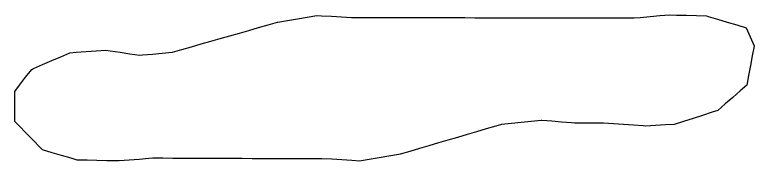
# Model space of a CAD drawing. Header units: millimetres. Extents: x 0 to 2762, y 6 to 2482.
# Drawn here: x 1888 to 1962.3, y 800.4 to 815.1 of the extents above; entities that cross this region are included whole.
import ezdxf

# ---------------------------------------------------------------- set-up
doc = ezdxf.new("R2010")
doc.units = ezdxf.units.MM
doc.layers.add('ALL_HOLES', color=1, linetype='Continuous')
doc.layers.add('OUTLINE_ISLAND_01_HOLE_27', color=1, linetype='Continuous')

msp = doc.modelspace()

# ---------------------------------------------------------------- linework, layer by layer
at = {"layer": 'ALL_HOLES'}
msp.add_lwpolyline([(1887.9651, 804.4008), (1887.9651, 805.4008), (1887.9651, 806.4008), (1887.9651, 807.4008), (1888.4537, 808.0451), (1889.058, 808.8418), (1889.6624, 809.6386), (1889.8415, 809.7164), (1890.7587, 810.1149), (1891.6758, 810.5134), (1892.593, 810.9119), (1893.5102, 811.3104), (1894.1444, 811.3577), (1895.1417, 811.4321), (1896.1389, 811.5064), (1897.1361, 811.5808), (1897.5585, 811.5159), (1898.5469, 811.3642), (1899.5353, 811.2124), (1900.5238, 811.0607), (1900.8034, 811.0867), (1901.7991, 811.1795), (1902.7948, 811.2722), (1903.7905, 811.365), (1903.8138, 811.3716), (1904.7758, 811.6449), (1905.7377, 811.9181), (1906.6997, 812.1914), (1907.6616, 812.4646), (1908.6236, 812.7379), (1909.5855, 813.0111), (1910.5474, 813.2843), (1911.5094, 813.5576), (1912.4713, 813.8308), (1913.4333, 814.1041), (1914.3952, 814.3773), (1914.4088, 814.3797), (1915.3942, 814.55), (1916.3796, 814.7202), (1917.365, 814.8905), (1918.3504, 815.0607), (1918.8208, 815.0322), (1919.819, 814.9715), (1920.8172, 814.9109), (1921.8153, 814.8503), (1922.231, 814.8498), (1923.231, 814.8485), (1924.231, 814.8473), (1925.231, 814.8461), (1926.231, 814.8448), (1927.231, 814.8436), (1928.231, 814.8424), (1929.231, 814.8411), (1930.231, 814.8399), (1931.231, 814.8387), (1932.231, 814.8375), (1933.231, 814.8362), (1934.231, 814.835), (1935.231, 814.8338), (1936.231, 814.8325), (1937.231, 814.8313), (1938.231, 814.8301), (1939.231, 814.8288), (1940.231, 814.8276), (1941.231, 814.8264), (1942.231, 814.8252), (1943.231, 814.8239), (1944.231, 814.8227), (1945.231, 814.8215), (1946.231, 814.8202), (1947.231, 814.819), (1948.231, 814.8178), (1949.231, 814.8165), (1950.231, 814.8153), (1950.8425, 814.8677), (1951.8389, 814.9531), (1952.8352, 815.0385), (1953.8316, 815.1239), (1954.5171, 815.1025), (1955.5166, 815.0712), (1956.5161, 815.0399), (1957.5156, 815.0087), (1957.6798, 814.9596), (1958.6379, 814.6731), (1959.596, 814.3867), (1960.5541, 814.1003), (1961.5122, 813.8139), (1961.909, 812.9221), (1962.3155, 812.0085), (1962.3104, 811.9819), (1962.1226, 810.9997), (1961.9348, 810.0175), (1961.7469, 809.0353), (1961.5591, 808.0531), (1960.9022, 807.4785), (1960.1495, 806.8201), (1959.3968, 806.1617), (1958.6442, 805.5034), (1958.0717, 805.3204), (1957.1192, 805.0158), (1956.1667, 804.7113), (1955.2142, 804.4068), (1954.2617, 804.1023), (1953.3861, 804.0529), (1952.3876, 803.9967), (1951.3892, 803.9404), (1951.163, 803.9558), (1950.1653, 804.0236), (1949.1676, 804.0915), (1948.1699, 804.1593), (1947.1722, 804.2272), (1946.2546, 804.2286), (1945.2546, 804.2302), (1944.2546, 804.2317), (1943.9476, 804.2562), (1942.9508, 804.3359), (1941.9539, 804.4155), (1940.9571, 804.4951), (1940.8823, 804.4878), (1939.8869, 804.3916), (1938.8916, 804.2954), (1937.8962, 804.1991), (1936.9009, 804.1029), (1936.3203, 803.932), (1935.361, 803.6497), (1934.4016, 803.3674), (1933.4423, 803.0852), (1932.483, 802.8029), (1931.5236, 802.5206), (1930.5643, 802.2383), (1929.605, 801.956), (1928.6456, 801.6737), (1927.6863, 801.3914), (1926.727, 801.1091), (1926.5644, 801.0814), (1925.5787, 800.9129), (1924.593, 800.7445), (1923.6072, 800.5761), (1922.6215, 800.4077), (1921.8502, 800.4689), (1920.8533, 800.5481), (1919.8565, 800.6273), (1919.8447, 800.6273), (1918.8447, 800.6315), (1917.8447, 800.6357), (1916.8448, 800.6399), (1915.8448, 800.6441), (1914.8448, 800.6483), (1913.8448, 800.6525), (1912.8448, 800.6567), (1911.8448, 800.6609), (1910.8448, 800.6651), (1909.8448, 800.6693), (1908.8448, 800.6735), (1907.8448, 800.6777), (1906.8448, 800.6819), (1905.8449, 800.6861), (1904.8449, 800.6903), (1903.8449, 800.6945), (1902.8449, 800.6987), (1901.8449, 800.7029), (1901.4564, 800.6716), (1900.4597, 800.5913), (1899.4629, 800.511), (1898.4661, 800.4307), (1898.2276, 800.4362), (1897.2278, 800.4593), (1896.2281, 800.4824), (1895.2284, 800.5055), (1894.2286, 800.5286), (1893.6378, 800.7002), (1892.6775, 800.979), (1891.7171, 801.2578), (1890.7568, 801.5367), (1890.5008, 801.7993), (1889.8028, 802.5154), (1889.1048, 803.2315), (1888.4068, 803.9476)], close=True, dxfattribs=at)
at = {"layer": 'OUTLINE_ISLAND_01_HOLE_27'}
msp.add_lwpolyline([(1887.9651, 804.4008), (1887.9651, 805.4008), (1887.9651, 806.4008), (1887.9651, 807.4008), (1888.4537, 808.0451), (1889.058, 808.8418), (1889.6624, 809.6386), (1889.8415, 809.7164), (1890.7587, 810.1149), (1891.6758, 810.5134), (1892.593, 810.9119), (1893.5102, 811.3104), (1894.1444, 811.3577), (1895.1417, 811.4321), (1896.1389, 811.5064), (1897.1361, 811.5808), (1897.5585, 811.5159), (1898.5469, 811.3642), (1899.5353, 811.2124), (1900.5238, 811.0607), (1900.8034, 811.0867), (1901.7991, 811.1795), (1902.7948, 811.2722), (1903.7905, 811.365), (1903.8138, 811.3716), (1904.7758, 811.6449), (1905.7377, 811.9181), (1906.6997, 812.1914), (1907.6616, 812.4646), (1908.6236, 812.7379), (1909.5855, 813.0111), (1910.5474, 813.2843), (1911.5094, 813.5576), (1912.4713, 813.8308), (1913.4333, 814.1041), (1914.3952, 814.3773), (1914.4088, 814.3797), (1915.3942, 814.55), (1916.3796, 814.7202), (1917.365, 814.8905), (1918.3504, 815.0607), (1918.8208, 815.0322), (1919.819, 814.9715), (1920.8172, 814.9109), (1921.8153, 814.8503), (1922.231, 814.8498), (1923.231, 814.8485), (1924.231, 814.8473), (1925.231, 814.8461), (1926.231, 814.8448), (1927.231, 814.8436), (1928.231, 814.8424), (1929.231, 814.8411), (1930.231, 814.8399), (1931.231, 814.8387), (1932.231, 814.8375), (1933.231, 814.8362), (1934.231, 814.835), (1935.231, 814.8338), (1936.231, 814.8325), (1937.231, 814.8313), (1938.231, 814.8301), (1939.231, 814.8288), (1940.231, 814.8276), (1941.231, 814.8264), (1942.231, 814.8252), (1943.231, 814.8239), (1944.231, 814.8227), (1945.231, 814.8215), (1946.231, 814.8202), (1947.231, 814.819), (1948.231, 814.8178), (1949.231, 814.8165), (1950.231, 814.8153), (1950.8425, 814.8677), (1951.8389, 814.9531), (1952.8352, 815.0385), (1953.8316, 815.1239), (1954.5171, 815.1025), (1955.5166, 815.0712), (1956.5161, 815.0399), (1957.5156, 815.0087), (1957.6798, 814.9596), (1958.6379, 814.6731), (1959.596, 814.3867), (1960.5541, 814.1003), (1961.5122, 813.8139), (1961.909, 812.9221), (1962.3155, 812.0085), (1962.3104, 811.9819), (1962.1226, 810.9997), (1961.9348, 810.0175), (1961.7469, 809.0353), (1961.5591, 808.0531), (1960.9022, 807.4785), (1960.1495, 806.8201), (1959.3968, 806.1617), (1958.6442, 805.5034), (1958.0717, 805.3204), (1957.1192, 805.0158), (1956.1667, 804.7113), (1955.2142, 804.4068), (1954.2617, 804.1023), (1953.3861, 804.0529), (1952.3876, 803.9967), (1951.3892, 803.9404), (1951.163, 803.9558), (1950.1653, 804.0236), (1949.1676, 804.0915), (1948.1699, 804.1593), (1947.1722, 804.2272), (1946.2546, 804.2286), (1945.2546, 804.2302), (1944.2546, 804.2317), (1943.9476, 804.2562), (1942.9508, 804.3359), (1941.9539, 804.4155), (1940.9571, 804.4951), (1940.8823, 804.4878), (1939.8869, 804.3916), (1938.8916, 804.2954), (1937.8962, 804.1991), (1936.9009, 804.1029), (1936.3203, 803.932), (1935.361, 803.6497), (1934.4016, 803.3674), (1933.4423, 803.0852), (1932.483, 802.8029), (1931.5236, 802.5206), (1930.5643, 802.2383), (1929.605, 801.956), (1928.6456, 801.6737), (1927.6863, 801.3914), (1926.727, 801.1091), (1926.5644, 801.0814), (1925.5787, 800.9129), (1924.593, 800.7445), (1923.6072, 800.5761), (1922.6215, 800.4077), (1921.8502, 800.4689), (1920.8533, 800.5481), (1919.8565, 800.6273), (1919.8447, 800.6273), (1918.8447, 800.6315), (1917.8447, 800.6357), (1916.8448, 800.6399), (1915.8448, 800.6441), (1914.8448, 800.6483), (1913.8448, 800.6525), (1912.8448, 800.6567), (1911.8448, 800.6609), (1910.8448, 800.6651), (1909.8448, 800.6693), (1908.8448, 800.6735), (1907.8448, 800.6777), (1906.8448, 800.6819), (1905.8449, 800.6861), (1904.8449, 800.6903), (1903.8449, 800.6945), (1902.8449, 800.6987), (1901.8449, 800.7029), (1901.4564, 800.6716), (1900.4597, 800.5913), (1899.4629, 800.511), (1898.4661, 800.4307), (1898.2276, 800.4362), (1897.2278, 800.4593), (1896.2281, 800.4824), (1895.2284, 800.5055), (1894.2286, 800.5286), (1893.6378, 800.7002), (1892.6775, 800.979), (1891.7171, 801.2578), (1890.7568, 801.5367), (1890.5008, 801.7993), (1889.8028, 802.5154), (1889.1048, 803.2315), (1888.4068, 803.9476)], close=True, dxfattribs=at)

doc.saveas('drawing.dxf')
